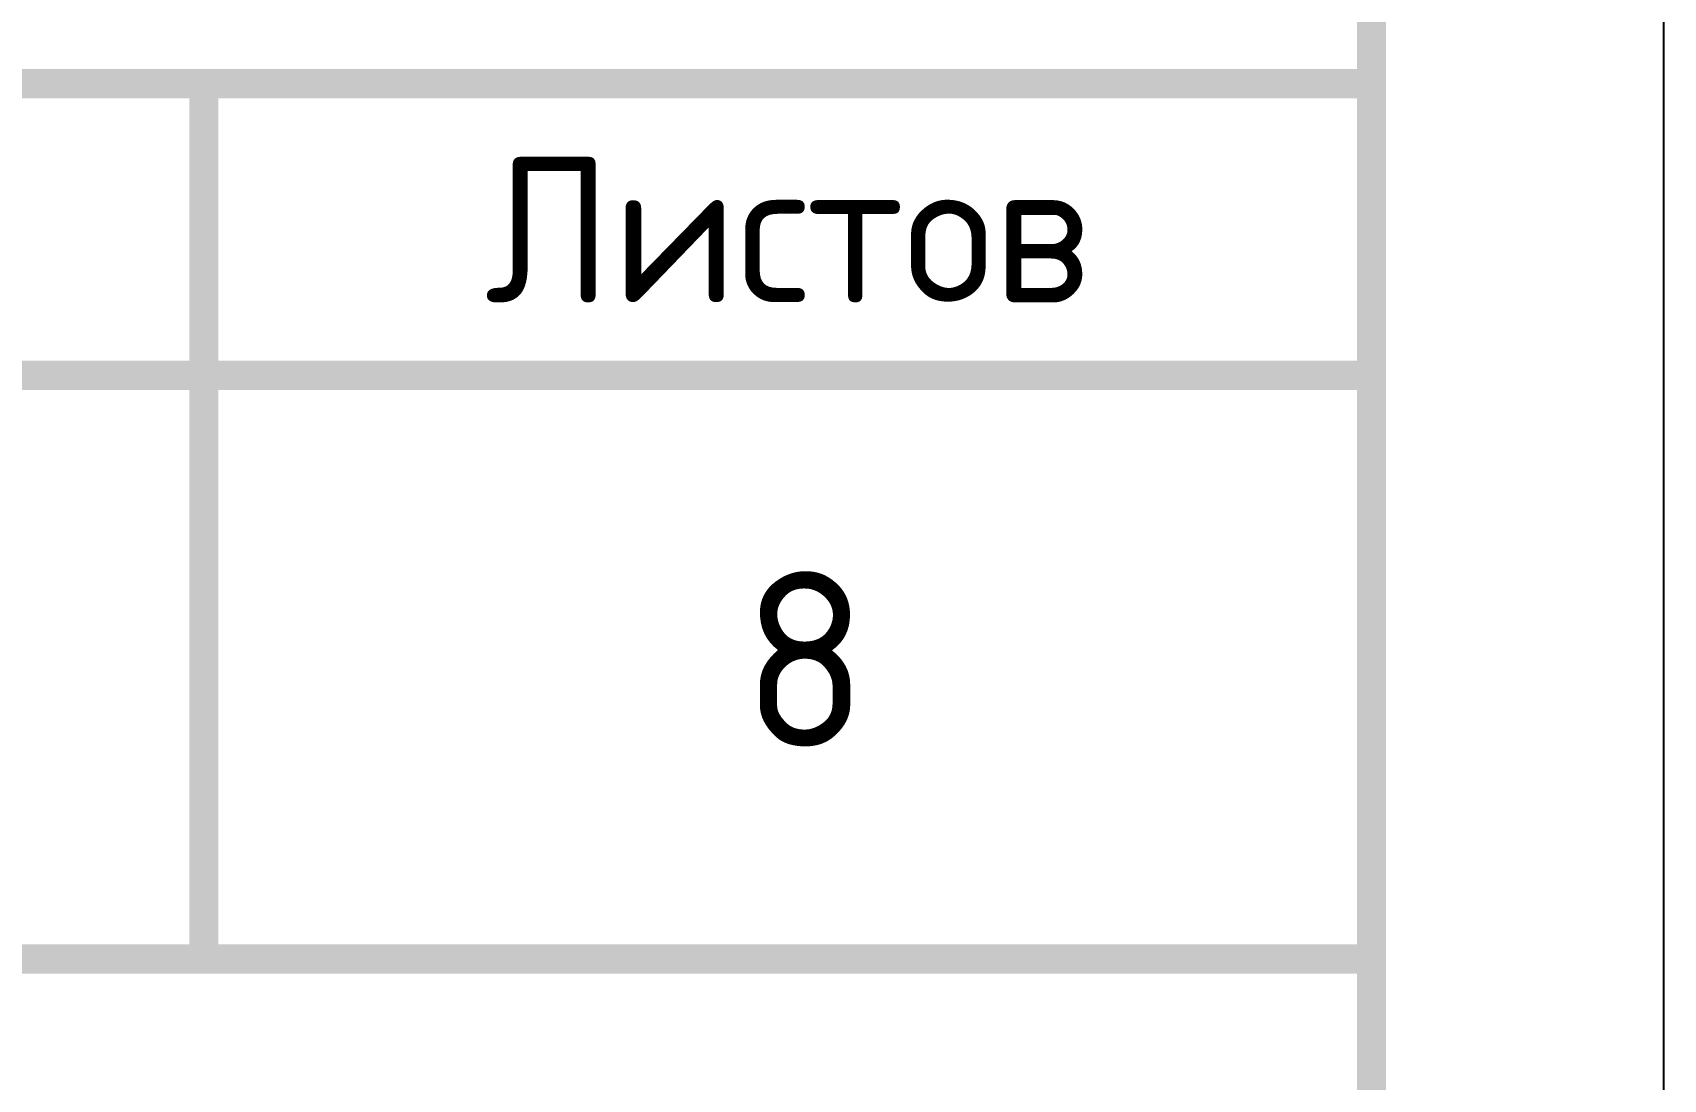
# Model space of a CAD drawing. Header units: millimetres. Extents: x 1601 to 14530, y 1157 to 12625.
# Drawn here: x 2527.26 to 2555.19, y 1818.52 to 1836.45 of the extents above; entities that cross this region are included whole.
import ezdxf
from ezdxf.enums import TextEntityAlignment as Align

# ---------------------------------------------------------------- set-up
doc = ezdxf.new("R2010")
doc.units = ezdxf.units.MM
doc.styles.add('GOST', font='GOST Common.ttf')

# ---------------------------------------------------------------- blocks, each defined once
blk = doc.blocks.new('*U372')
blk.add_lwpolyline([(0, 0), (420, 0), (420, -297), (0, -297)], close=True)
at = {"const_width": 0.5}
blk.add_lwpolyline([(20, -5), (415, -5), (415, -292), (20, -292)], close=True, dxfattribs=at)
for points in [[(230, -262), (415, -262)], [(395, -262), (395, -277)], [(365, -267), (415, -267)], [(295, -277), (415, -277)]]:
    blk.add_lwpolyline(points, dxfattribs=at)
at = {"style": 'GOST'}
blk.add_text('Листов', height=2.5, dxfattribs=at).set_placement((405, -264.5), align=Align.MIDDLE_CENTER)
blk.add_attdef('РАЗРАБОТАЛ', text='', height=2.5, dxfattribs=at).set_placement((250.501, -264.224), align=Align.MIDDLE_LEFT)
blk.add_attdef('ПРОВЕРИЛ', (250.749, -270.729), '', height=2.5, dxfattribs=at)
at = {"style": 'GOST', "flags": 8}
for tag, p in [('ЛИСТ', (387.603, -271.867)), ('ЛИСТОВ', (405.299, -271.865)), ('ФОРМАТ', (380.972, -294.745))]:
    blk.add_attdef(tag, text='', height=3, dxfattribs=at).set_placement(p, align=Align.MIDDLE_CENTER)
blk.add_attdef('ИМЯ_ЧЕРТЕЖА_001', (321.53, -284.988), '', height=3, dxfattribs=at)

msp = doc.modelspace()

# ---------------------------------------------------------------- block references
ref = msp.add_blockref('*U372', (2135.1931, 2097.5804))
ref.add_attrib('ЛИСТОВ', '8', dxfattribs={"height": 3, "style": 'GOST'}).set_placement((2540.4919, 1825.7154), align=Align.MIDDLE_CENTER)

doc.saveas('drawing.dxf')
